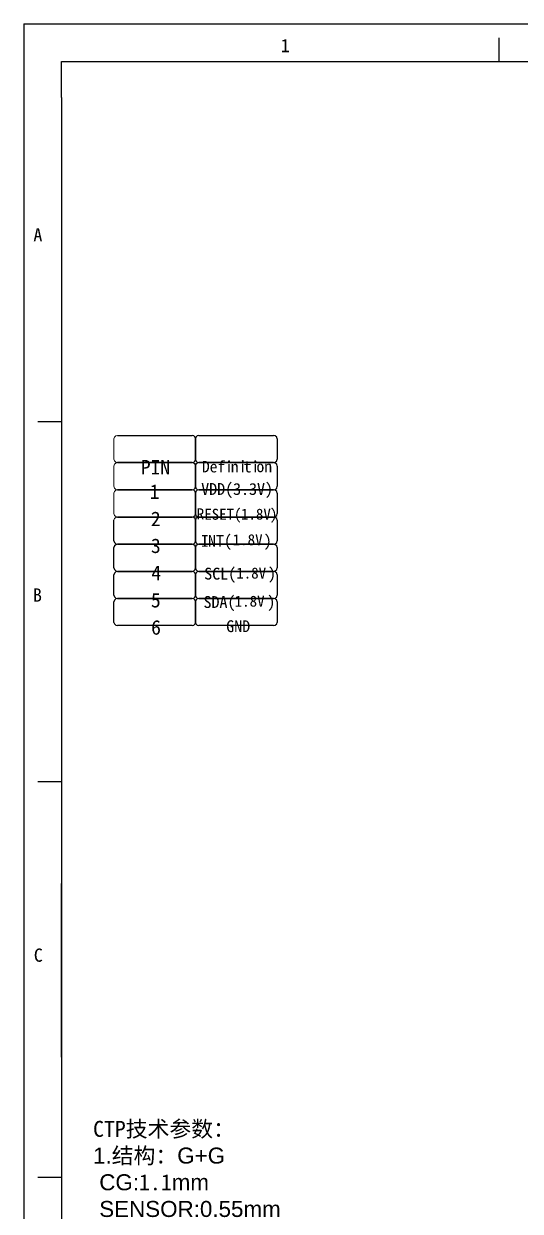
# Model space of a CAD drawing. Header units: millimetres. Extents: x 713 to 1200, y 341 to 680.
# Drawn here: x 713 to 802.6, y 465.5 to 679.8 of the extents above; entities that cross this region are included whole.
import ezdxf

# ---------------------------------------------------------------- set-up
doc = ezdxf.new("R2010")
doc.units = ezdxf.units.MM
doc.layers.add('_____1', color=160, linetype='Continuous')
doc.layers.add('标 注', color=3, linetype='Continuous')
doc.layers.add('DIM', color=3, linetype='Continuous', lineweight=20)
doc.styles.add('s2', font='')
doc.styles.add('STD', font='txt')
doc.styles.add('宋体', font='SimSun.ttf')
doc.styles.get('s2').set_extended_font_data('FangSong_GB2312')

msp = doc.modelspace()

# ---------------------------------------------------------------- linework, layer by layer
at = {"color": 7, "linetype": 'Continuous'}
for q in [(1200.336, 679.806), (712.959, 341.207)]:
    msp.add_line((712.959, 679.806), q, dxfattribs=at)
at = {"linetype": 'Continuous'}
for p, q in [((798.755, 672.966), (798.755, 677.241)), ((719.799, 672.966), (1193.496, 672.966)), ((719.799, 666.496), (719.799, 672.966)), ((719.799, 666.496), (719.799, 341.578)), ((719.799, 607.982), (715.524, 607.982)), ((719.799, 542.998), (715.524, 542.998)), ((719.799, 471.545), (715.524, 471.545))]:
    msp.add_line(p, q, dxfattribs=at)
at = {"layer": '_____1', "color": 7, "lineweight": 9}
for p, q in [((729.237, 601.193), (729.237, 604.876)), ((729.237, 596.325), (729.237, 599.965)), ((729.237, 591.414), (729.237, 595.097))]:
    msp.add_line(p, q, dxfattribs=at)
at = {"layer": '_____1', "color": 7}
for p, q in [((729.872, 605.511), (743.376, 605.511)), ((743.969, 601.193), (743.969, 604.876)), ((743.969, 604.876), (743.969, 601.193)), ((744.562, 605.511), (758.066, 605.511)), ((758.701, 604.876), (758.701, 601.193)), ((743.376, 600.6), (729.872, 600.6)), ((729.872, 600.6), (743.376, 600.6)), ((758.066, 600.6), (744.562, 600.6)), ((744.562, 600.6), (758.066, 600.6)), ((743.969, 596.325), (743.969, 599.965)), ((743.969, 599.965), (743.969, 596.325)), ((758.701, 599.965), (758.701, 596.325)), ((743.376, 595.69), (729.872, 595.69)), ((729.872, 595.69), (743.376, 595.69)), ((743.969, 591.414), (743.969, 595.097)), ((743.969, 595.097), (743.969, 591.414)), ((758.066, 595.69), (744.562, 595.69)), ((744.562, 595.69), (758.066, 595.69)), ((758.701, 595.097), (758.701, 591.414)), ((729.237, 586.503), (729.237, 590.186)), ((743.376, 590.779), (729.872, 590.779)), ((729.872, 590.779), (743.376, 590.779)), ((743.969, 586.503), (743.969, 590.186)), ((743.969, 590.186), (743.969, 586.503)), ((758.066, 590.779), (744.562, 590.779)), ((744.562, 590.779), (758.066, 590.779)), ((758.701, 590.186), (758.701, 586.503)), ((729.237, 581.593), (729.237, 585.276)), ((743.376, 585.868), (729.872, 585.868)), ((729.872, 585.868), (743.376, 585.868)), ((743.969, 581.593), (743.969, 585.276)), ((743.969, 585.276), (743.969, 581.593)), ((758.066, 585.868), (744.562, 585.868)), ((744.562, 585.868), (758.066, 585.868)), ((758.701, 585.276), (758.701, 581.593)), ((743.376, 580.958), (729.872, 580.958)), ((729.872, 580.958), (743.376, 580.958)), ((758.066, 580.958), (744.562, 580.958)), ((744.562, 580.958), (758.066, 580.958)), ((729.237, 576.682), (729.237, 580.365)), ((743.969, 576.682), (743.969, 580.365)), ((743.969, 580.365), (743.969, 576.682)), ((758.701, 580.365), (758.701, 576.682)), ((729.237, 571.771), (729.237, 575.454)), ((743.376, 576.089), (729.872, 576.089)), ((729.872, 576.089), (743.376, 576.089)), ((743.969, 571.771), (743.969, 575.454)), ((743.969, 575.454), (743.969, 571.771)), ((758.066, 576.089), (744.562, 576.089)), ((744.562, 576.089), (758.066, 576.089)), ((758.701, 575.454), (758.701, 571.771)), ((743.376, 571.179), (729.872, 571.179)), ((758.066, 571.179), (744.562, 571.179))]:
    msp.add_line(p, q, dxfattribs=at)
at = {"layer": '_____1', "color": 7, "lineweight": 9}
for points in [[(729.872, 605.511), (729.576, 605.426), (729.322, 605.215), (729.237, 604.876)], [(729.237, 601.193), (729.322, 600.897), (729.576, 600.685), (729.872, 600.6)], [(729.872, 600.6), (729.576, 600.516), (729.322, 600.304), (729.237, 599.965)], [(729.237, 596.325), (729.322, 595.986), (729.576, 595.774), (729.872, 595.69)], [(729.872, 595.69), (729.576, 595.605), (729.322, 595.393), (729.237, 595.097)], [(729.237, 591.414), (729.322, 591.075), (729.576, 590.864), (729.872, 590.779)], [(729.872, 590.779), (729.576, 590.694), (729.322, 590.483), (729.237, 590.186)]]:
    msp.add_lwpolyline(points, dxfattribs=at)
at = {"layer": '_____1', "color": 7}
for points in [[(743.969, 604.876), (743.884, 605.215), (743.673, 605.426), (743.376, 605.511)], [(744.562, 605.511), (744.265, 605.426), (744.054, 605.215), (743.969, 604.876)], [(758.701, 604.876), (758.616, 605.215), (758.362, 605.426), (758.066, 605.511)], [(743.376, 600.6), (743.673, 600.685), (743.884, 600.897), (743.969, 601.193)], [(743.969, 599.965), (743.884, 600.304), (743.673, 600.516), (743.376, 600.6)], [(743.969, 601.193), (744.054, 600.897), (744.265, 600.685), (744.562, 600.6)], [(744.562, 600.6), (744.265, 600.516), (744.054, 600.304), (743.969, 599.965)], [(758.066, 600.6), (758.362, 600.685), (758.616, 600.897), (758.701, 601.193)], [(758.701, 599.965), (758.616, 600.304), (758.362, 600.516), (758.066, 600.6)], [(743.376, 595.69), (743.673, 595.774), (743.884, 595.986), (743.969, 596.325)], [(743.969, 596.325), (744.054, 595.986), (744.265, 595.774), (744.562, 595.69)], [(758.066, 595.69), (758.362, 595.774), (758.616, 595.986), (758.701, 596.325)], [(743.969, 595.097), (743.884, 595.393), (743.673, 595.605), (743.376, 595.69)], [(744.562, 595.69), (744.265, 595.605), (744.054, 595.393), (743.969, 595.097)], [(758.701, 595.097), (758.616, 595.393), (758.362, 595.605), (758.066, 595.69)], [(743.376, 590.779), (743.673, 590.864), (743.884, 591.075), (743.969, 591.414)], [(743.969, 590.186), (743.884, 590.483), (743.673, 590.694), (743.376, 590.779)], [(743.969, 591.414), (744.054, 591.075), (744.265, 590.864), (744.562, 590.779)], [(744.562, 590.779), (744.265, 590.694), (744.054, 590.483), (743.969, 590.186)], [(758.066, 590.779), (758.362, 590.864), (758.616, 591.075), (758.701, 591.414)], [(758.701, 590.186), (758.616, 590.483), (758.362, 590.694), (758.066, 590.779)], [(729.237, 586.503), (729.322, 586.207), (729.576, 585.953), (729.872, 585.868)], [(729.872, 585.868), (729.576, 585.784), (729.322, 585.572), (729.237, 585.276)], [(743.376, 585.868), (743.673, 585.953), (743.884, 586.207), (743.969, 586.503)], [(743.969, 585.276), (743.884, 585.572), (743.673, 585.784), (743.376, 585.868)], [(743.969, 586.503), (744.054, 586.207), (744.265, 585.953), (744.562, 585.868)], [(744.562, 585.868), (744.265, 585.784), (744.054, 585.572), (743.969, 585.276)], [(758.066, 585.868), (758.362, 585.953), (758.616, 586.207), (758.701, 586.503)], [(758.701, 585.276), (758.616, 585.572), (758.362, 585.784), (758.066, 585.868)], [(729.237, 581.593), (729.322, 581.296), (729.576, 581.042), (729.872, 580.958)], [(729.872, 580.958), (729.576, 580.873), (729.322, 580.661), (729.237, 580.365)], [(743.376, 580.958), (743.673, 581.042), (743.884, 581.296), (743.969, 581.593)], [(743.969, 580.365), (743.884, 580.661), (743.673, 580.873), (743.376, 580.958)], [(743.969, 581.593), (744.054, 581.296), (744.265, 581.042), (744.562, 580.958)], [(744.562, 580.958), (744.265, 580.873), (744.054, 580.661), (743.969, 580.365)], [(758.066, 580.958), (758.362, 581.042), (758.616, 581.296), (758.701, 581.593)], [(758.701, 580.365), (758.616, 580.661), (758.362, 580.873), (758.066, 580.958)], [(729.237, 576.682), (729.322, 576.386), (729.576, 576.132), (729.872, 576.089)], [(743.376, 576.089), (743.673, 576.132), (743.884, 576.386), (743.969, 576.682)], [(743.969, 576.682), (744.054, 576.386), (744.265, 576.132), (744.562, 576.089)], [(758.066, 576.089), (758.362, 576.132), (758.616, 576.386), (758.701, 576.682)], [(729.872, 576.089), (729.576, 576.005), (729.322, 575.751), (729.237, 575.454)], [(743.969, 575.454), (743.884, 575.751), (743.673, 576.005), (743.376, 576.089)], [(744.562, 576.089), (744.265, 576.005), (744.054, 575.751), (743.969, 575.454)], [(758.701, 575.454), (758.616, 575.751), (758.362, 576.005), (758.066, 576.089)], [(729.237, 571.771), (729.322, 571.475), (729.576, 571.263), (729.872, 571.179)], [(743.376, 571.179), (743.673, 571.263), (743.884, 571.475), (743.969, 571.771)], [(743.969, 571.771), (744.054, 571.475), (744.265, 571.263), (744.562, 571.179)], [(758.066, 571.179), (758.362, 571.263), (758.616, 571.475), (758.701, 571.771)]]:
    msp.add_lwpolyline(points, dxfattribs=at)
at = {"layer": '标 注', "color": 0}
msp.add_line((719.799, 493.288), (719.799, 524.649), dxfattribs=at)

# ---------------------------------------------------------------- texts
at = {"color": 4, "linetype": 'Continuous', "style": '宋体'}
for s, p in [('1', (759.35, 674.676)), ('A', (714.695, 640.508)), ('B', (714.613, 575.503)), ('C', (714.772, 510.509))]:
    msp.add_text(s, height=2.394, dxfattribs=at).set_placement(p)
at = {"layer": '_____1', "color": 7, "attachment_point": 1, "style": 'STD'}
for s, insert, char_height in [('\\fSimSun|b0|i0|c134;\\H2.6143;\\C7;P', (734.089, 601.077), 2.61434), ('\\fSimSun|b0|i0|c134;\\H2.6143;\\C7;I', (735.866, 601.077), 2.61434), ('\\fSimSun|b0|i0|c134;\\H2.6143;\\C7;N', (737.602, 601.077), 2.61434), ('\\fSimSun|b0|i0|c134;\\H2.0789;\\C7;D', (745.118, 600.91), 2.07887), ('\\fSimSun|b0|i0|c134;\\H2.0789;\\C7;e', (746.515, 600.91), 2.07887), ('\\fSimSun|b0|i0|c134;\\H2.0789;\\C7;f', (747.912, 600.91), 2.07887), ('\\fSimSun|b0|i0|c134;\\H2.0789;\\C7;i', (749.309, 600.91), 2.07887), ('\\fSimSun|b0|i0|c134;\\H2.0789;\\C7;n', (750.314, 600.912), 2.07887), ('\\fSimSun|b0|i0|c134;\\H2.0789;\\C7;i', (751.791, 600.949), 2.07887), ('\\fSimSun|b0|i0|c134;\\H2.0789;\\C7;t', (752.657, 600.908), 2.07887), ('\\fSimSun|b0|i0|c134;\\H2.0789;\\C7;i', (754.054, 600.908), 2.07887), ('\\fSimSun|b0|i0|c134;\\H2.0789;\\C7;o', (754.971, 600.949), 2.07887), ('\\fSimSun|b0|i0|c134;\\H2.0789;\\C7;n', (756.368, 600.949), 2.07887), ('\\fSimSun|b0|i0|c134;\\H2.6143;\\C7;1', (735.697, 596.675), 2.61434), ('\\fSimSun|b0|i0|c134;\\H2.1419;\\C7;V', (744.984, 596.91), 2.14187), ('\\fSimSun|b0|i0|c134;\\H2.1419;\\C7;D', (746.423, 596.911), 2.14187), ('\\fSimSun|b0|i0|c134;\\H2.1419;\\C7;D', (747.862, 596.91), 2.14187), ('\\fSimSun|b0|i0|c134;\\H2.1419;\\C7;(', (749.302, 596.911), 2.14187), ('\\fSimSun|b0|i0|c134;\\H2.1419;\\C7;3', (750.741, 596.91), 2.14187), ('\\fSimSun|b0|i0|c134;\\H2.1419;\\C7;3', (753.619, 596.91), 2.14187), ('\\fSimSun|b0|i0|c134;\\H2.1419;\\C7;V', (755.059, 596.911), 2.14187), ('\\fSimSun|b0|i0|c134;\\H2.1419;\\C7;)', (756.498, 596.91), 2.14187), ('\\fSimSun|b0|i0|c134;\\H2.1419;\\C7;.', (752.18, 596.911), 2.14187), ('\\fSimSun|b0|i0|c134;\\H2.6143;\\C7;2', (735.909, 591.764), 2.61434), ('\\fSimSun|b0|i0|c134;\\H1.9844;\\C7;R', (744.181, 592.345), 1.98437), ('\\fSimSun|b0|i0|c134;\\H1.9844;\\C7;E', (745.575, 592.266), 1.98437), ('\\fSimSun|b0|i0|c134;\\H1.9844;\\C7;S', (746.887, 592.265), 1.98437), ('\\fSimSun|b0|i0|c134;\\H1.9844;\\C7;E', (748.242, 592.265), 1.98437), ('\\fSimSun|b0|i0|c134;\\H1.9844;\\C7;T', (749.554, 592.266), 1.98437), ('\\fSimSun|b0|i0|c134;\\H1.9844;\\C7;(', (750.909, 592.266), 1.98437), ('{\\fSimSun|b0|i0|c134|p2;\\H1x;1.8V}', (752.166, 592.297), 1.98437), ('\\fSimSun|b0|i0|c134;\\H1.9844;\\C7;)', (757.397, 592.266), 1.98437), ('\\fSimSun|b0|i0|c134;\\H2.1419;\\C7;I', (744.92, 587.544), 2.14187), ('\\fSimSun|b0|i0|c134;\\H2.1419;\\C7;N', (746.21, 587.555), 2.14187), ('\\fSimSun|b0|i0|c134;\\H2.1419;\\C7;T', (747.649, 587.555), 2.14187), ('\\fSimSun|b0|i0|c134;\\H2.1419;\\C7;(', (749.088, 587.555), 2.14187), ('{\\fSimSun|b0|i0|c134|p2;\\H1x;1.8V}', (750.675, 587.675), 1.98437), ('\\fSimSun|b0|i0|c134;\\H2.1419;\\C7;)', (756.285, 587.555), 2.14187), ('\\fSimSun|b0|i0|c134;\\H2.6143;\\C7;3', (735.908, 586.895), 2.61434), ('\\fSimSun|b0|i0|c134;\\H2.6143;\\C7;4', (735.993, 581.985), 2.61434), ('\\fSimSun|b0|i0|c134;\\H2.1419;\\C7;S', (745.53, 581.629), 2.14187), ('\\fSimSun|b0|i0|c134;\\H2.1419;\\C7;C', (746.97, 581.629), 2.14187), ('\\fSimSun|b0|i0|c134;\\H2.1419;\\C7;L', (748.409, 581.629), 2.14187), ('\\fSimSun|b0|i0|c134;\\H2.1419;\\C7;(', (749.848, 581.629), 2.14187), ('{\\fSimSun|b0|i0|c134|p2;\\H1x;1.8V}', (751.314, 581.659), 1.98437), ('\\fSimSun|b0|i0|c134;\\H2.1419;\\C7;)', (757.045, 581.63), 2.14187), ('\\fSimSun|b0|i0|c134;\\H2.6143;\\C7;5', (735.909, 577.074), 2.61434), ('\\fSimSun|b0|i0|c134;\\H2.1419;\\C7;S', (745.403, 576.508), 2.14187), ('\\fSimSun|b0|i0|c134;\\H2.1419;\\C7;(', (749.721, 576.507), 2.14187), ('{\\fSimSun|b0|i0|c134|p2;\\H1x;1.8V}', (751.034, 576.585), 1.98437), ('\\fSimSun|b0|i0|c134;\\H2.1419;\\C7;)', (756.918, 576.507), 2.14187), ('\\fSimSun|b0|i0|c134;\\H2.1419;\\C7;D', (746.842, 576.507), 2.14187), ('\\fSimSun|b0|i0|c134;\\H2.1419;\\C7;A', (748.282, 576.507), 2.14187), ('\\fSimSun|b0|i0|c134;\\H2.6143;\\C7;6', (735.951, 572.163), 2.61434), ('\\fSimSun|b0|i0|c134;\\H2.1419;\\C7;G', (749.509, 572.146), 2.14187), ('\\fSimSun|b0|i0|c134;\\H2.1419;\\C7;N', (750.949, 572.147), 2.14187), ('\\fSimSun|b0|i0|c134;\\H2.1419;\\C7;D', (752.388, 572.146), 2.14187)]:
    msp.add_mtext(s, dxfattribs=dict(at, insert=insert, char_height=char_height))
at = {"layer": 'DIM', "insert": (725.47, 481.794), "char_height": 2.89017, "width": 98.3193, "attachment_point": 1, "style": 's2'}
msp.add_mtext('{\\fSimSun|b0|i0|c134|p54;CTP技术参数\\fSimSun|b0|i0|c134|p2;：\\fArial|b0|i0|c0|p34;\\P1.\\fSimSun|b0|i0|c134|p2;结构：\\fArial|b0|i0|c0|p34;G+G\\fArial|b0|i0|c186|p34;\\P\\fArial|b0|i0|c0|p34; CG:\\fSimSun|b0|i0|c134|p2;1.1\\fArial|b0|i0|c0|p34;mm \\P SENSOR:0.55mm\\P\\fSimSun|b0|i0|c134|p2;引线：\\fArial|b0|i0|c0|p34;FPC\\fSimSun|b0|i0|c134|p2;（\\fArial|b0|i0|c0|p34;PINCH=0.5MM\\fSimSun|b0|i0|c134|p2;）\\fArial|b0|i0|c0|p34; \\PIC: GT911\\P\\fSimSun|b0|i0|c134|p2;总厚度：\\fArial|b0|i0|c0|p34;1.85 %%P0.1mm\\P2.\\fSimSun|b0|i0|c134|p2;工作电压：\\fArial|b0|i0|c0|p34;2.8-3.3 V \\P3.\\fSimSun|b0|i0|c134|p2;透光率：≥\\fArial|b0|i0|c0|p34;85\\fSimSun|b0|i0|c134|p2;％\\fArial|b0|i0|c0|p34;\\P4.\\fSimSun|b0|i0|c134|p2;表面硬度：\\fArial|b0|i0|c0|p34;6H\\P5.\\fSimSun|b0|i0|c134|p2;工作环境：\\fArial|b0|i0|c0|p34;-20\\fSimSun|b0|i0|c134|p2;℃\\fArial|b0|i0|c0|p34;~+60\\fSimSun|b0|i0|c134|p2;℃，≤\\fArial|b0|i0|c0|p34;90%RH\\P6.\\fSimSun|b0|i0|c134|p2;储存环境：\\fArial|b0|i0|c0|p34;-30\\fSimSun|b0|i0|c134|p2;℃\\fArial|b0|i0|c0|p34;~+80\\fSimSun|b0|i0|c134|p2;℃，≤\\fArial|b0|i0|c0|p34;90%RH\\P7.\\fSimSun|b0|i0|c134|p2;未注尺寸公差按±\\fArial|b0|i0|c0|p34;0.2mm}', dxfattribs=at)

doc.saveas('drawing.dxf')
